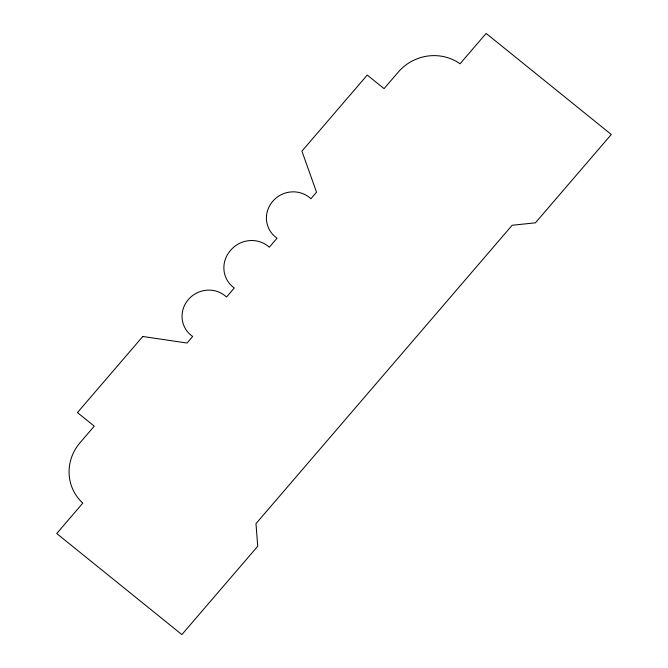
<?xml version="1.0" encoding="UTF-8"?>
<svg xmlns="http://www.w3.org/2000/svg" width="668" height="668" viewBox="0 0 668 668"><rect width="100%" height="100%" fill="white"/><g stroke="black" fill="none" stroke-linecap="round" stroke-linejoin="round"><path stroke-width="1" d="M142.785 336.488L77.446 412.582L94.255 426.159L79.717 443.084A45.675 43.837 -26.6 0 0 82.807 503.138L56.713 533.523L181.863 634.6L257.723 546.257L255.986 523.62L512.164 225.258L535.427 222.82L611.287 134.477L486.137 33.4L460.043 63.786A45.675 43.837 -26.6 0 0 399.005 71.251L384.067 88.644L367.25 75.067L301.911 151.168L316.548 192.192L310.904 198.763A26.227 25.175 -26.6 0 0 272.719 201.293A26.227 25.175 -26.6 0 0 277.061 238.184L269.304 247.218A26.737 25.66 -26.6 0 0 230.527 250.433A26.737 25.66 -26.6 0 0 234.284 288L226.527 297.035A26.227 25.175 -26.6 0 0 188.343 299.565A26.227 25.175 -26.6 0 0 192.685 336.455L187.04 343.026L142.785 336.488"/></g></svg>
